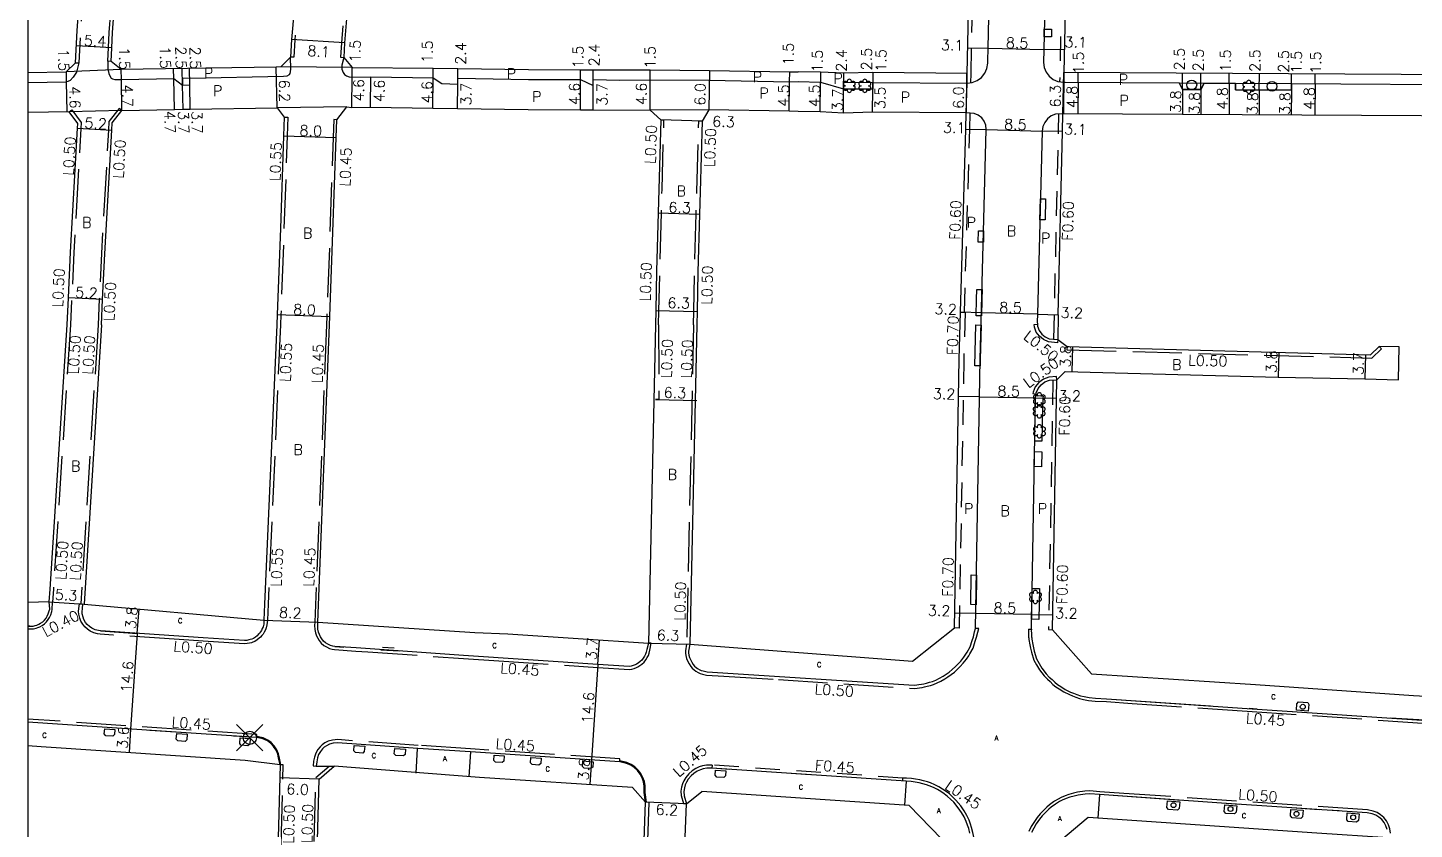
# Model space of a CAD drawing. Header units: metres. Extents: x -1600 to -800, y -108600 to -108000.
# Drawn here: x -1600 to -1389, y -108323.1 to -108201.1 of the extents above; entities that cross this region are included whole.
import ezdxf

# ---------------------------------------------------------------- set-up
doc = ezdxf.new("R2010")
doc.units = ezdxf.units.M
doc.header["$LTSCALE"] = 2.5
doc.header["$PDMODE"] = 35
doc.header["$PDSIZE"] = 2
doc.linetypes.add('22320', pattern=[2.5, 1.5, -1])
doc.linetypes.add('22330', pattern=[4, 3, -1])
doc.layers.get('0').update_dxf_attribs({"color": 150, "lineweight": 50})
for name, color, linetype in [('2101000', 7, 'Continuous'), ('2101001', 1, 'Continuous'), ('2213000', 3, 'Continuous'), ('2227000', 1, 'Continuous'), ('2227100', 7, 'Continuous'), ('2232000', 120, '22320'), ('2233000', 120, '22330'), ('2235000', 4, 'Continuous'), ('2236000', 3, 'Continuous'), ('2236100', 3, 'Continuous'), ('2238000', 3, 'Continuous'), ('2239000', 3, 'Continuous'), ('9107000', 4, 'Continuous'), ('9201100', 215, 'Continuous'), ('9201500', 222, 'Continuous'), ('9202100', 82, 'Continuous'), ('9202200', 82, 'Continuous'), ('9203500', 155, 'Continuous'), ('999', 7, 'Continuous')]:
    doc.layers.add(name, color=color, linetype=linetype)
doc.layers.add('6165200', color=3, linetype='Continuous', lineweight=30)
doc.styles.add('Dm_Anotation', font='txt.shx', dxfattribs={"bigfont": 'pscdm.shx'})

# ---------------------------------------------------------------- blocks, each defined once
blk = doc.blocks.new('223800')
at = {"color": 0, "linetype": 'Continuous'}
blk.add_circle((0, 0), 0.75, dxfattribs=at)
blk = doc.blocks.new('223900')
at = {"linetype": 'Continuous'}
for centre, start, end in [((-0.57735, 0.333333), 30, 270), ((-0.57735, -0.333333), 90, 330), ((0, 0.666667), 330, 210), ((0.57735, 0.333333), 270, 150), ((0.57735, -0.333333), 210, 90), ((0, -0.666667), 150, 30)]:
    blk.add_arc(centre, 0.333333, start, end, dxfattribs=at)

msp = doc.modelspace()

# ---------------------------------------------------------------- linework, layer by layer
at = {"layer": '2101000'}
for points in [[(-1457.07, -108208.04), (-1455.23, -108124.07), (-1453.09, -108038.26)], [(-1347.24, -108106.14), (-1340.05, -108146.57), (-1340.2, -108154.01), (-1354.49, -108206.58), (-1356.86, -108208.4), (-1442.36, -108207.88)], [(-1440.73, -108133.69), (-1442.36, -108207.88)], [(-1549.98, -108181.41), (-1551.78, -108203.41), (-1551.92, -108205.61), (-1550.63, -108207.14), (-1538.31, -108207.23), (-1534.54, -108207.29), (-1523.79, -108207.46), (-1515.88, -108207.48), (-1513.95, -108207.49), (-1505.27, -108207.52), (-1496.29, -108207.59), (-1484.05, -108207.8), (-1482.77, -108207.79)], [(-1479.38, -108207.87), (-1482.77, -108207.79)], [(-1457.07, -108208.04), (-1471.4, -108207.93), (-1475.85, -108207.99), (-1479.38, -108207.87)], [(-1479.43, -108213.87), (-1482.77, -108213.83)], [(-1457.19, -108214.04), (-1471.44, -108213.93), (-1475.89, -108214.09), (-1479.43, -108213.87)], [(-1458.08, -108244.38), (-1457.25, -108216.52), (-1457.19, -108214.04)], [(-1443.19, -108244.77), (-1442.56, -108216.9), (-1442.48, -108214.18)], [(-1369.77, -108214.62), (-1442.48, -108214.18)], [(-1458.97, -108292.44), (-1458.27, -108251.51), (-1458.08, -108244.38)], [(-1443.19, -108244.77), (-1443.28, -108248.53), (-1441.85, -108249.62)], [(-1596.72, -108288.47), (-1596.6, -108286.52), (-1594, -108246.32)], [(-1588.8, -108246.32), (-1591.43, -108288.79)], [(-1562.09, -108246.32), (-1563.97, -108288.81), (-1564.06, -108291.23)], [(-1555.87, -108291.55), (-1554.08, -108246.32)], [(-1504.5, -108246.33), (-1505.55, -108294.73)], [(-1498.19, -108246.33), (-1499.26, -108294.91)], [(-1441.85, -108249.62), (-1395.69, -108250.86)], [(-1395.69, -108250.86), (-1394.35, -108249.6)], [(-1391.42, -108254.67), (-1391.35, -108249.64)], [(-1443.42, -108254.68), (-1442.13, -108253.42), (-1409.75, -108254.28), (-1396.53, -108254.53), (-1391.42, -108254.67)], [(-1444.07, -108292.7), (-1443.42, -108254.68)], [(-1596.72, -108288.47), (-1600, -108288.56)], [(-1591.43, -108288.79), (-1564.06, -108291.23)], [(-1555.87, -108291.55), (-1531.99, -108293.11), (-1526.97, -108293.35), (-1505.55, -108294.73)], [(-1499.26, -108294.91), (-1465.4, -108297.47), (-1458.97, -108292.44)], [(-1444.07, -108292.7), (-1438.15, -108299.39), (-1413.2, -108301.06), (-1389.15, -108302.7), (-1369.86, -108303.79)], [(-1561.61, -108313.25), (-1566.92, -108312.58), (-1597.94, -108310.5), (-1600, -108310.37)], [(-1561.61, -108313.25), (-1565.73, -108465.02)], [(-1555.67, -108315.42), (-1553.39, -108313.47)], [(-1507.97, -108316.7), (-1531.26, -108315.17), (-1553.39, -108313.47)], [(-1507.41, -108359.57), (-1508.29, -108384.71), (-1510.73, -108465.11), (-1512.41, -108467.34), (-1557.73, -108466.94), (-1559.72, -108464.7), (-1555.67, -108315.42)], [(-1507.41, -108359.57), (-1505.99, -108318.96), (-1507.97, -108316.7)], [(-1501.41, -108359.78), (-1499.79, -108319.18), (-1497.42, -108317.34)], [(-1459.36, -108326.22), (-1465.89, -108319.44), (-1497.42, -108317.34)], [(-1393.15, -108325.76), (-1393.03, -108324.39), (-1403.84, -108323.64), (-1438.67, -108321.26), (-1444.76, -108326.39)]]:
    msp.add_lwpolyline(points, dxfattribs=at)
at = {"layer": '2101000', "flags": 128}
for points in [[(-1555.02, -108142.64), (-1555.87, -108158.45), (-1556.92, -108171.97), (-1557.5, -108177.12), (-1557.77, -108179.53), (-1557.91, -108180.81), (-1559.86, -108202.9), (-1560.03, -108205.56), (-1561.49, -108207.06)], [(-1592.74, -108206.41), (-1592.48, -108201.49), (-1590.96, -108180.82), (-1589.42, -108158.91), (-1588.58, -108147.54), (-1588.48, -108145.77), (-1589.63, -108144.38), (-1590.6, -108144.43), (-1600, -108144.91)], [(-1561.49, -108207.06), (-1562.19, -108207.07), (-1585.77, -108207.47), (-1587.32, -108206.21), (-1587.21, -108204.15), (-1587.09, -108201.83), (-1585.58, -108181.22), (-1584.02, -108159.14), (-1583.19, -108147.94), (-1582.95, -108144.67)], [(-1600, -108207.91), (-1594.17, -108207.8)], [(-1594.17, -108207.8), (-1592.74, -108206.41)], [(-1594, -108246.32), (-1593.81, -108242.19), (-1593.48, -108235.27), (-1592.41, -108216.4), (-1592.37, -108215.66), (-1593.67, -108213.89), (-1600, -108214.01)], [(-1588.8, -108246.32), (-1588.61, -108242.44), (-1588.28, -108235.49), (-1587.22, -108216.69), (-1587.16, -108215.56), (-1585.67, -108213.67), (-1577.67, -108213.54), (-1576.37, -108213.51), (-1575.27, -108213.49), (-1562.06, -108213.27), (-1560.97, -108214.7), (-1561.07, -108217.53), (-1561.56, -108231.62), (-1562.03, -108244.75), (-1562.09, -108246.32)], [(-1554.08, -108246.32), (-1554.04, -108245.04), (-1553.58, -108232.18), (-1553.07, -108217.81), (-1552.98, -108215.1), (-1551.45, -108213.13), (-1550.7, -108213.24), (-1547.85, -108213.18), (-1538.38, -108213.33), (-1534.61, -108213.39), (-1523.84, -108213.56), (-1515.91, -108213.58), (-1513.98, -108213.59), (-1505.31, -108213.62), (-1503.69, -108215.12), (-1503.99, -108225.7), (-1504.09, -108229.27), (-1504.33, -108238.13), (-1504.45, -108244.14), (-1504.5, -108246.33)], [(-1482.77, -108213.83), (-1484.12, -108213.8), (-1496.36, -108213.59), (-1497.4, -108215.3), (-1497.7, -108226.05), (-1497.79, -108229.44), (-1498.04, -108238.3), (-1498.15, -108244.26), (-1498.19, -108246.33)]]:
    msp.add_lwpolyline(points, dxfattribs=at)
at = {"layer": '2101001'}
msp.add_lwpolyline([(-1391.35, -108249.64), (-1394.35, -108249.6)], dxfattribs=at)
at = {"layer": '2213000'}
for points in [[(-1482.77, -108209.29), (-1479.39, -108209.37), (-1475.86, -108210.39), (-1471.42, -108210.43), (-1471.41, -108209.43), (-1457.08, -108209.54), (-1456.28, -108209.44), (-1455.53, -108209.14), (-1454.88, -108208.65), (-1454.38, -108208.02), (-1454.06, -108207.28), (-1453.93, -108206.48), (-1453.93, -108206.14), (-1453.88, -108204.22), (-1452.29, -108131.68), (-1452.27, -108130.59), (-1452.36, -108129.78), (-1452.65, -108129.03), (-1453.13, -108128.37), (-1453.76, -108127.87), (-1454.5, -108127.54), (-1455.3, -108127.42)], [(-1443.79, -108131.87), (-1445.39, -108204.41), (-1445.43, -108206.37), (-1445.34, -108207.14), (-1445.06, -108207.86), (-1444.6, -108208.48), (-1443.99, -108208.96), (-1443.28, -108209.27), (-1442.37, -108209.36), (-1442.14, -108209.38), (-1424.79, -108209.48), (-1424.3, -108210.49), (-1421.51, -108210.5), (-1421, -108209.51), (-1416.21, -108209.54), (-1416.22, -108210.54), (-1407.71, -108210.59), (-1407.71, -108209.59), (-1377.63, -108209.77)], [(-1455.77, -108292.5), (-1455.07, -108251.58), (-1454.15, -108216.6), (-1454.22, -108215.94), (-1454.46, -108215.33), (-1454.85, -108214.8), (-1455.37, -108214.39), (-1455.97, -108214.13), (-1457.19, -108214.04)], [(-1442.48, -108214.18), (-1443.61, -108214.26), (-1444.26, -108214.52), (-1444.83, -108214.94), (-1445.26, -108215.49), (-1445.55, -108216.13), (-1445.65, -108216.82), (-1446.38, -108244.69), (-1446.42, -108245.86), (-1446.38, -108246.21), (-1446.34, -108246.53), (-1446.1, -108247.16), (-1445.7, -108247.71), (-1445.18, -108248.13), (-1444.56, -108248.41), (-1443.28, -108248.53)], [(-1447.27, -108292.64), (-1446.67, -108257.39), (-1446.58, -108256.84), (-1446.56, -108256.67), (-1446.27, -108256), (-1445.81, -108255.43), (-1445.23, -108255), (-1444.55, -108254.74), (-1443.42, -108254.68)], [(-1600, -108292.15), (-1599.66, -108292.17), (-1599.17, -108292.15), (-1598.85, -108292.08), (-1598.6, -108292), (-1598.32, -108291.87), (-1598.04, -108291.73), (-1597.71, -108291.48), (-1597.44, -108291.23), (-1597.21, -108290.93), (-1597.03, -108290.63), (-1596.87, -108290.3), (-1596.72, -108289.84), (-1596.66, -108289.56), (-1596.72, -108288.47)], [(-1564.06, -108291.23), (-1564.1, -108291.85), (-1564.2, -108292.27), (-1564.31, -108292.54), (-1564.45, -108292.83), (-1564.62, -108293.08), (-1564.75, -108293.26), (-1564.93, -108293.45), (-1565.1, -108293.62), (-1565.36, -108293.82), (-1565.67, -108294.02), (-1565.92, -108294.13), (-1566.13, -108294.2), (-1566.36, -108294.26), (-1566.68, -108294.32), (-1567.04, -108294.34), (-1573.3, -108293.94), (-1588.94, -108292.89), (-1589.25, -108292.83), (-1589.75, -108292.71), (-1590.25, -108292.47), (-1590.62, -108292.23), (-1590.94, -108291.92), (-1591.19, -108291.59), (-1591.45, -108291.17), (-1591.59, -108290.79), (-1591.71, -108290.28), (-1591.74, -108289.94), (-1591.69, -108289.53), (-1591.61, -108288.77), (-1591.43, -108288.79)], [(-1505.55, -108294.73), (-1505.81, -108295.71), (-1505.91, -108296.12), (-1506.01, -108296.42), (-1506.16, -108296.72), (-1506.36, -108297.03), (-1506.58, -108297.33), (-1506.84, -108297.56), (-1507.13, -108297.79), (-1507.38, -108297.93), (-1507.58, -108298.03), (-1507.88, -108298.15), (-1508.19, -108298.24), (-1508.48, -108298.29), (-1513.25, -108297.97), (-1533.68, -108296.61), (-1550.05, -108295.48), (-1553.28, -108295.25), (-1553.57, -108295.2), (-1553.91, -108295.1), (-1554.33, -108294.91), (-1554.67, -108294.69), (-1555.02, -108294.42), (-1555.27, -108294.1), (-1555.45, -108293.8), (-1555.62, -108293.43), (-1555.76, -108293.07), (-1555.85, -108292.63), (-1555.87, -108292.07), (-1555.87, -108291.55), (-1555.87, -108291.55)], [(-1499.26, -108294.91), (-1499.45, -108295.95), (-1499.45, -108296.24), (-1499.41, -108296.55), (-1499.32, -108296.91), (-1499.18, -108297.25), (-1498.97, -108297.66), (-1498.73, -108297.99), (-1498.55, -108298.23), (-1498.3, -108298.44), (-1498.07, -108298.62), (-1497.76, -108298.79), (-1497.51, -108298.9), (-1497.21, -108298.98), (-1496.64, -108299.12), (-1465.12, -108301.14), (-1464.72, -108301.1), (-1464.41, -108301.06), (-1464, -108300.99), (-1463.66, -108300.92), (-1463.26, -108300.82), (-1462.77, -108300.7), (-1462.33, -108300.56), (-1461.81, -108300.36), (-1461.29, -108300.09), (-1460.72, -108299.78), (-1460.26, -108299.47), (-1459.81, -108299.15), (-1459.33, -108298.78), (-1458.82, -108298.32), (-1458.47, -108297.96), (-1458.03, -108297.47), (-1457.55, -108296.89), (-1457.24, -108296.42), (-1457.06, -108296.11), (-1456.62, -108295.31), (-1456.31, -108294.33), (-1456.12, -108293.79), (-1455.92, -108293.01), (-1455.77, -108292.5)], [(-1447.27, -108292.64), (-1447.3, -108292.94), (-1447.29, -108293.17), (-1447.28, -108293.37), (-1447.27, -108293.58), (-1447.25, -108293.77), (-1447.23, -108293.94), (-1447.21, -108294.14), (-1447.18, -108294.37), (-1447.13, -108294.68), (-1446.98, -108295.44), (-1446.87, -108295.96), (-1446.5, -108297.15), (-1446.12, -108297.85), (-1445.71, -108298.54), (-1445.02, -108299.42), (-1444.56, -108299.91), (-1444.15, -108300.28), (-1443.71, -108300.7), (-1443.31, -108301.03), (-1442.83, -108301.36), (-1442.13, -108301.78), (-1441.32, -108302.19), (-1440.86, -108302.38), (-1440.38, -108302.57), (-1439.83, -108302.74), (-1439.28, -108302.89), (-1438.52, -108303.03), (-1437.54, -108303.13), (-1435.86, -108303.21), (-1414.44, -108304.67), (-1384.83, -108306.67)], [(-1561.61, -108313.25), (-1561.84, -108312.25), (-1561.97, -108311.64), (-1562.22, -108311.03), (-1562.6, -108310.46), (-1563.05, -108309.98), (-1563.54, -108309.63), (-1564.22, -108309.31), (-1565.16, -108309.12), (-1575.15, -108308.45), (-1600, -108306.77)], [(-1505.99, -108318.96), (-1506.19, -108317.49), (-1506.19, -108316.49), (-1506.31, -108315.83), (-1506.53, -108315.23), (-1506.83, -108314.67), (-1507.24, -108314.15), (-1507.74, -108313.68), (-1508.26, -108313.33), (-1508.87, -108313.05), (-1509.92, -108312.81), (-1532.65, -108311.3), (-1540.64, -108310.78), (-1552.85, -108309.91), (-1553.55, -108309.96), (-1554.1, -108310.12), (-1554.55, -108310.35), (-1554.88, -108310.58), (-1555.15, -108310.82), (-1555.47, -108311.22), (-1555.74, -108311.7), (-1555.92, -108312.21), (-1556.03, -108312.8), (-1556.12, -108313.49), (-1553.39, -108313.47)], [(-1456.64, -108323.68), (-1456.83, -108322.94), (-1457, -108322.43), (-1457.21, -108321.89), (-1457.54, -108321.19), (-1457.93, -108320.51), (-1458.42, -108319.79), (-1459.11, -108318.96), (-1459.6, -108318.47), (-1460.07, -108318.06), (-1460.55, -108317.69), (-1461.06, -108317.34), (-1461.59, -108317.03), (-1462.19, -108316.72), (-1462.82, -108316.45), (-1463.24, -108316.3), (-1463.8, -108316.13), (-1464.37, -108315.99), (-1464.98, -108315.88), (-1465.56, -108315.82), (-1466.32, -108315.77), (-1495.91, -108313.78), (-1496.69, -108313.79), (-1497.21, -108313.88), (-1497.66, -108314.02), (-1498.14, -108314.24), (-1498.63, -108314.56), (-1499.08, -108314.95), (-1499.49, -108315.45), (-1499.76, -108315.9), (-1499.95, -108316.32), (-1500.09, -108316.77), (-1500.18, -108317.34), (-1500.12, -108317.97), (-1499.79, -108319.18)], [(-1393.17, -108323.09), (-1393.35, -108322.55), (-1393.63, -108322.05), (-1393.99, -108321.6), (-1394.41, -108321.22), (-1394.9, -108320.91), (-1395.42, -108320.7), (-1396.21, -108320.55), (-1408.41, -108319.78), (-1418.36, -108319.09), (-1436.92, -108317.79), (-1438.41, -108317.68), (-1439.1, -108317.72), (-1440.18, -108317.87), (-1440.77, -108318.01), (-1441.43, -108318.2), (-1441.98, -108318.4), (-1442.59, -108318.66), (-1442.99, -108318.86), (-1443.64, -108319.24), (-1444.28, -108319.71), (-1444.65, -108320.03), (-1445.22, -108320.6), (-1445.63, -108321.01), (-1446.05, -108321.54), (-1446.54, -108322.26), (-1446.92, -108322.88), (-1447.27, -108323.58)]]:
    msp.add_lwpolyline(points, dxfattribs=at)
at = {"layer": '2213000', "flags": 128}
for points in [[(-1585.75, -108208.97), (-1577.77, -108208.84), (-1576.45, -108209.81), (-1575.35, -108209.79), (-1575.36, -108208.79), (-1561.09, -108208.45), (-1560.51, -108208.39), (-1560.17, -108208.2), (-1560.08, -108208.05), (-1560.03, -108207.81), (-1559.97, -108207.35), (-1560.03, -108205.56)], [(-1551.92, -108205.61), (-1552.2, -108206.81), (-1552.22, -108207.4), (-1552.02, -108207.9), (-1551.78, -108208.19), (-1551.48, -108208.39), (-1551.07, -108208.56), (-1550.65, -108208.64), (-1547.8, -108208.58), (-1538.32, -108208.73), (-1536.99, -108209.56), (-1534.57, -108209.69), (-1534.56, -108208.79), (-1523.8, -108208.96), (-1515.89, -108208.98), (-1513.97, -108209.89), (-1513.97, -108208.99), (-1509.91, -108209.05), (-1505.29, -108209.02), (-1496.3, -108209.09), (-1484.07, -108209.3), (-1482.77, -108209.29)], [(-1592.74, -108206.41), (-1592.24, -108206.43), (-1592.58, -108207.85), (-1593.08, -108208.63), (-1593.55, -108209.1), (-1593.88, -108209.25), (-1594.09, -108209.3)], [(-1587.32, -108206.21), (-1587.82, -108206.18), (-1587.81, -108207.41), (-1587.68, -108208.05), (-1587.53, -108208.4), (-1587.29, -108208.75), (-1587.11, -108208.88), (-1586.77, -108208.95), (-1585.75, -108208.97)], [(-1600, -108209.41), (-1594.09, -108209.3)]]:
    msp.add_lwpolyline(points, dxfattribs=at)
at = {"layer": '2227000'}
for points in [[(-1599.66, -108292.17), (-1600, -108292.15)], [(-1588.94, -108292.89), (-1583.37, -108293.26)], [(-1567.04, -108294.34), (-1573.3, -108293.94)], [(-1553.28, -108295.25), (-1551.9, -108295.35)], [(-1546.25, -108295.74), (-1543.48, -108295.93)], [(-1496.64, -108299.12), (-1465.12, -108301.14)], [(-1435.86, -108303.21), (-1420.05, -108304.29)], [(-1412.94, -108304.77), (-1414.17, -108304.69)], [(-1407.55, -108305.13), (-1405.44, -108305.28)], [(-1597.69, -108306.93), (-1600, -108306.77)], [(-1386.63, -108306.54), (-1392.64, -108306.14)], [(-1585.63, -108307.74), (-1591.71, -108307.33)], [(-1575.15, -108308.45), (-1581.43, -108308.03)], [(-1565.16, -108309.12), (-1568.67, -108308.88)], [(-1540.64, -108310.78), (-1552.85, -108309.91)], [(-1509.92, -108312.81), (-1532.61, -108311.31)], [(-1493.19, -108313.96), (-1495.91, -108313.78)], [(-1480.94, -108314.79), (-1484.56, -108314.55)], [(-1466.32, -108315.77), (-1473.2, -108315.31)], [(-1424.35, -108318.67), (-1436.92, -108317.79)], [(-1415.56, -108319.29), (-1418.36, -108319.09)], [(-1403.5, -108320.09), (-1408.41, -108319.78)], [(-1400.47, -108320.28), (-1402.26, -108320.16)], [(-1396.21, -108320.55), (-1399.22, -108320.36)]]:
    msp.add_lwpolyline(points, dxfattribs=at)
at = {"layer": '2227100'}
msp.add_point((-1566.21, -108309.15, 6.19), dxfattribs=at)
at = {"layer": '2232000'}
for points in [[(-1456.5, -108209.47), (-1456.47, -108208.06), (-1454.7, -108127.51)], [(-1441.33, -108133.67), (-1442.99, -108209.3)], [(-1457.1, -108209.54), (-1457.07, -108208.04)], [(-1442.36, -108207.88), (-1442.39, -108209.35)], [(-1457.48, -108244.4), (-1456.65, -108216.53), (-1456.59, -108214.08)], [(-1443.87, -108248.47), (-1443.16, -108216.89), (-1443.09, -108214.22)], [(-1458.08, -108244.38), (-1457.38, -108244.4), (-1457.57, -108251.53), (-1458.27, -108292.45), (-1458.97, -108292.44)], [(-1444.02, -108254.71), (-1444.67, -108292.69), (-1444.07, -108292.7)], [(-1561.61, -108313.25), (-1561.47, -108313.25), (-1561.69, -108312.23), (-1561.83, -108311.59), (-1562.09, -108310.96), (-1562.48, -108310.37), (-1562.96, -108309.87), (-1563.47, -108309.5), (-1564.17, -108309.17), (-1565.15, -108308.97), (-1565.16, -108309.12)], [(-1505.84, -108318.97), (-1506.04, -108317.49), (-1506.04, -108316.48), (-1506.17, -108315.8), (-1506.39, -108315.17), (-1506.71, -108314.59), (-1507.13, -108314.05), (-1507.65, -108313.57), (-1508.19, -108313.2), (-1508.83, -108312.91), (-1509.91, -108312.67), (-1509.92, -108312.81)], [(-1466.87, -108315.74), (-1466.84, -108315.27), (-1495.88, -108313.31), (-1495.91, -108313.78)]]:
    msp.add_lwpolyline(points, dxfattribs=at)
at = {"layer": '2233000', "flags": 128}
for points in [[(-1554.51, -108142.44), (-1555.37, -108158.48), (-1556.43, -108172.02), (-1557, -108177.18), (-1557.27, -108179.58), (-1557.42, -108180.86), (-1559.36, -108202.94), (-1559.53, -108205.59)], [(-1600, -108144.41), (-1590.62, -108143.93), (-1589.41, -108143.87), (-1587.98, -108145.6), (-1588.08, -108147.57), (-1588.92, -108158.95), (-1590.46, -108180.86), (-1591.98, -108201.52), (-1592.24, -108206.43)], [(-1587.82, -108206.18), (-1587.71, -108204.12), (-1587.59, -108201.8), (-1586.08, -108181.18), (-1584.52, -108159.1), (-1583.69, -108147.9), (-1583.44, -108144.45)], [(-1549.98, -108181.41), (-1550.48, -108181.37), (-1552.28, -108203.38), (-1552.42, -108205.58)], [(-1559.53, -108205.59), (-1560.03, -108205.56)], [(-1552.42, -108205.58), (-1551.92, -108205.61)], [(-1593.67, -108213.89), (-1593.27, -108213.59), (-1591.86, -108215.51), (-1591.91, -108216.43), (-1592.98, -108235.3), (-1593.31, -108242.21), (-1593.5, -108246.32)], [(-1585.67, -108213.67), (-1586.07, -108213.36), (-1587.65, -108215.38), (-1587.72, -108216.67), (-1588.78, -108235.46), (-1589.11, -108242.41), (-1589.3, -108246.32)], [(-1560.97, -108214.7), (-1560.42, -108214.72), (-1560.52, -108217.55), (-1561.01, -108231.64), (-1561.48, -108244.77), (-1561.54, -108246.32)], [(-1552.98, -108215.1), (-1553.43, -108215.08), (-1553.52, -108217.79), (-1554.02, -108232.17), (-1554.49, -108245.02), (-1554.53, -108246.32)], [(-1504, -108246.33), (-1503.95, -108244.15), (-1503.83, -108238.14), (-1503.59, -108229.28), (-1503.49, -108225.71), (-1503.19, -108215.13)], [(-1503.69, -108215.12), (-1503.19, -108215.13)], [(-1498.69, -108246.33), (-1498.65, -108244.25), (-1498.54, -108238.28), (-1498.29, -108229.43), (-1498.2, -108226.03), (-1497.9, -108215.28), (-1497.4, -108215.3)]]:
    msp.add_lwpolyline(points, dxfattribs=at)
at = {"layer": '2233000'}
for points in [[(-1593.5, -108246.32), (-1596.1, -108286.55), (-1596.22, -108288.5), (-1596.21, -108288.51)], [(-1589.3, -108246.32), (-1591.93, -108288.76), (-1591.43, -108288.79)], [(-1561.54, -108246.32), (-1563.42, -108288.83), (-1563.51, -108291.25)], [(-1554.53, -108246.32), (-1556.32, -108291.53), (-1556.32, -108291.53)], [(-1504, -108246.33), (-1503.97, -108257.66), (-1504.47, -108257.65)], [(-1498.69, -108246.33), (-1499.75, -108294.9)], [(-1443.28, -108248.53), (-1443.33, -108249.03), (-1444.69, -108248.9), (-1445.44, -108248.56), (-1446.07, -108248.05), (-1446.55, -108247.4), (-1446.84, -108246.65), (-1446.88, -108246.26), (-1446.38, -108246.21)], [(-1441.85, -108249.62), (-1441.87, -108250.12), (-1395.49, -108251.36)], [(-1395.49, -108251.36), (-1394.01, -108249.97), (-1394.35, -108249.6)], [(-1443.42, -108254.68), (-1443.45, -108254.18), (-1444.65, -108254.25), (-1445.47, -108254.56), (-1446.16, -108255.07), (-1446.7, -108255.74), (-1447.04, -108256.53), (-1447.08, -108256.76), (-1446.58, -108256.84)], [(-1600, -108292.55), (-1599.67, -108292.57), (-1599.12, -108292.55), (-1598.74, -108292.46), (-1598.46, -108292.37), (-1598.14, -108292.24), (-1597.82, -108292.07), (-1597.45, -108291.79), (-1597.14, -108291.5), (-1596.87, -108291.16), (-1596.67, -108290.82), (-1596.49, -108290.45), (-1596.33, -108289.94), (-1596.26, -108289.61), (-1596.22, -108288.5), (-1596.21, -108288.51)], [(-1563.51, -108291.25), (-1563.6, -108291.94), (-1563.72, -108292.42), (-1563.84, -108292.74), (-1564.01, -108293.08), (-1564.2, -108293.37), (-1564.36, -108293.58), (-1564.56, -108293.81), (-1564.77, -108294.01), (-1565.07, -108294.24), (-1565.43, -108294.47), (-1565.74, -108294.6), (-1565.97, -108294.69), (-1566.25, -108294.76), (-1566.62, -108294.82), (-1567.04, -108294.85), (-1567.84, -108294.8), (-1573.33, -108294.45), (-1576.98, -108294.2), (-1586.98, -108293.53), (-1589, -108293.4), (-1589.36, -108293.33), (-1589.92, -108293.19), (-1590.49, -108292.92), (-1590.93, -108292.63), (-1591.31, -108292.26), (-1591.61, -108291.88), (-1591.91, -108291.39), (-1592.07, -108290.94), (-1592.21, -108290.36), (-1592.25, -108289.93), (-1592.2, -108289.46), (-1592.12, -108288.74), (-1591.93, -108288.76)], [(-1556.32, -108291.53), (-1556.35, -108292.04), (-1556.32, -108292.67), (-1556.22, -108293.2), (-1556.06, -108293.61), (-1555.87, -108294.01), (-1555.66, -108294.36), (-1555.36, -108294.76), (-1554.95, -108295.08), (-1554.56, -108295.33), (-1554.07, -108295.55), (-1553.68, -108295.66), (-1553.34, -108295.72), (-1550.08, -108295.95), (-1548.25, -108296.08), (-1538.3, -108296.76), (-1533.72, -108297.08), (-1528.3, -108297.44), (-1518.33, -108298.11), (-1513.28, -108298.45), (-1508.45, -108298.76), (-1508.08, -108298.7), (-1507.73, -108298.6), (-1507.39, -108298.46), (-1507.15, -108298.34), (-1506.86, -108298.17), (-1506.54, -108297.92), (-1506.23, -108297.65), (-1505.97, -108297.3), (-1505.74, -108296.95), (-1505.57, -108296.6), (-1505.45, -108296.25), (-1505.34, -108295.81), (-1505.13, -108294.74), (-1505.55, -108294.73)], [(-1455.28, -108292.53), (-1455.77, -108292.5)], [(-1499.75, -108294.9), (-1499.94, -108295.93), (-1499.94, -108296.27), (-1499.89, -108296.64), (-1499.79, -108297.06), (-1499.62, -108297.46), (-1499.38, -108297.91), (-1499.12, -108298.29), (-1498.9, -108298.57), (-1498.62, -108298.81), (-1498.34, -108299.03), (-1497.97, -108299.23), (-1497.68, -108299.36), (-1497.33, -108299.46), (-1496.72, -108299.6), (-1494.08, -108299.77), (-1485.79, -108300.3), (-1475.82, -108300.94), (-1465.12, -108301.63), (-1464.66, -108301.59), (-1464.33, -108301.54), (-1463.91, -108301.47), (-1463.56, -108301.39), (-1463.15, -108301.3), (-1462.64, -108301.17), (-1462.16, -108301.02), (-1461.61, -108300.81), (-1461.06, -108300.53), (-1460.46, -108300.2), (-1459.98, -108299.87), (-1459.51, -108299.54), (-1459.01, -108299.16), (-1458.48, -108298.67), (-1458.11, -108298.3), (-1457.65, -108297.79), (-1457.16, -108297.18), (-1456.82, -108296.68), (-1456.63, -108296.35), (-1456.17, -108295.5), (-1455.83, -108294.45), (-1455.64, -108293.86), (-1455.44, -108293.05), (-1455.28, -108292.53)], [(-1447.73, -108292.64), (-1447.75, -108292.95), (-1447.75, -108293.18), (-1447.74, -108293.39), (-1447.72, -108293.61), (-1447.71, -108293.81), (-1447.69, -108293.99), (-1447.67, -108294.19), (-1447.64, -108294.43), (-1447.58, -108294.76), (-1447.43, -108295.52), (-1447.28, -108296.1), (-1446.9, -108297.33), (-1446.5, -108298.06), (-1446.07, -108298.79), (-1445.34, -108299.7), (-1444.86, -108300.22), (-1444.45, -108300.59), (-1444, -108301.02), (-1443.57, -108301.37), (-1443.06, -108301.72), (-1442.34, -108302.16), (-1441.5, -108302.58), (-1441.02, -108302.78), (-1440.52, -108302.98), (-1439.95, -108303.16), (-1439.38, -108303.31), (-1438.59, -108303.46), (-1437.57, -108303.56), (-1435.88, -108303.64), (-1431.93, -108303.91), (-1414.47, -108305.1), (-1384.86, -108307.1)], [(-1447.73, -108292.64), (-1447.27, -108292.64)], [(-1565.15, -108308.97), (-1565.13, -108308.66), (-1575.11, -108307.99), (-1600, -108306.31)], [(-1509.91, -108312.67), (-1509.89, -108312.34), (-1532.62, -108310.83), (-1540.61, -108310.3), (-1552.81, -108309.43), (-1553.64, -108309.49), (-1554.28, -108309.68), (-1554.79, -108309.94), (-1555.18, -108310.21), (-1555.49, -108310.5), (-1555.86, -108310.95), (-1556.18, -108311.51), (-1556.38, -108312.09), (-1556.5, -108312.72), (-1556.59, -108313.43), (-1556.12, -108313.49)], [(-1565.24, -108465.38), (-1561.11, -108313.26), (-1561.61, -108313.25)], [(-1556.16, -108315.19), (-1554.16, -108313.48)], [(-1495.88, -108313.31), (-1496.74, -108313.32), (-1497.32, -108313.42), (-1497.83, -108313.58), (-1498.36, -108313.83), (-1498.91, -108314.18), (-1499.42, -108314.62), (-1499.88, -108315.18), (-1500.18, -108315.68), (-1500.39, -108316.15), (-1500.55, -108316.67), (-1500.65, -108317.28), (-1500.59, -108317.94), (-1500.24, -108319.17)], [(-1558.38, -108466.95), (-1560.23, -108464.88), (-1556.16, -108315.19)], [(-1455.8, -108326.26), (-1456.02, -108324.46), (-1456.18, -108323.58), (-1456.38, -108322.81), (-1456.55, -108322.27), (-1456.78, -108321.7), (-1457.12, -108320.97), (-1457.53, -108320.26), (-1458.04, -108319.51), (-1458.76, -108318.65), (-1459.28, -108318.13), (-1459.77, -108317.7), (-1460.27, -108317.31), (-1460.81, -108316.95), (-1461.37, -108316.62), (-1461.99, -108316.3), (-1462.65, -108316.02), (-1463.09, -108315.86), (-1463.68, -108315.68), (-1464.28, -108315.53), (-1464.91, -108315.42), (-1465.52, -108315.35), (-1466.29, -108315.3), (-1466.84, -108315.27)], [(-1392.65, -108323.66), (-1392.75, -108322.99), (-1392.96, -108322.38), (-1393.27, -108321.81), (-1393.67, -108321.3), (-1394.15, -108320.88), (-1394.7, -108320.53), (-1395.29, -108320.29), (-1396.15, -108320.12), (-1433.24, -108317.61), (-1436.89, -108317.35), (-1438.41, -108317.24), (-1439.15, -108317.28), (-1440.26, -108317.44), (-1440.88, -108317.58), (-1441.57, -108317.78), (-1442.14, -108317.99), (-1442.77, -108318.26), (-1443.19, -108318.47), (-1443.77, -108318.8), (-1443.9, -108318.89), (-1444.55, -108319.37), (-1444.94, -108319.71), (-1445.53, -108320.29), (-1445.96, -108320.72), (-1446.41, -108321.28), (-1446.91, -108322.02), (-1447.31, -108322.67), (-1447.67, -108323.41)], [(-1512.18, -108467.95), (-1510.18, -108465.3), (-1507.74, -108384.73), (-1505.44, -108318.98), (-1505.99, -108318.96)], [(-1500.24, -108319.17), (-1499.79, -108319.18)]]:
    msp.add_lwpolyline(points, dxfattribs=at)
at = {"layer": '2235000', "flags": 128}
msp.add_lwpolyline([(-1575.36, -108208.79), (-1576.47, -108208.81), (-1576.45, -108209.81), (-1575.35, -108209.79)], close=True, dxfattribs=at)
at = {"layer": '2236000'}
for points in [[(-1445.32, -108201.29), (-1444.22, -108201.31), (-1444.24, -108202.48), (-1445.34, -108202.46)], [(-1421, -108209.51), (-1421.51, -108210.5), (-1424.3, -108210.49), (-1424.79, -108209.48)], [(-1454.6, -108233.72), (-1455.4, -108233.7), (-1455.35, -108231.98), (-1454.56, -108232)], [(-1446.81, -108265.6), (-1445.71, -108265.62), (-1445.75, -108267.89), (-1446.85, -108267.87)], [(-1406.9, -108303.99), (-1406.64, -108303.69), (-1405.22, -108303.78), (-1405.09, -108304.1), (-1405.16, -108305.09), (-1406.97, -108304.96)], [(-1586.77, -108307.87), (-1586.82, -108308.67), (-1587.06, -108308.91), (-1588.14, -108308.83), (-1588.35, -108308.56), (-1588.29, -108307.77)], [(-1575.74, -108308.62), (-1575.8, -108309.48), (-1576.07, -108309.69), (-1577.14, -108309.63), (-1577.39, -108309.37), (-1577.33, -108308.51)], [(-1566.16, -108309.26), (-1566.21, -108310.12), (-1566.49, -108310.36), (-1567.55, -108310.29), (-1567.75, -108310.02), (-1567.69, -108309.16)], [(-1548.73, -108310.44), (-1548.79, -108311.25), (-1549.03, -108311.47), (-1550.13, -108311.39), (-1550.37, -108311.14), (-1550.31, -108310.33)], [(-1542.53, -108310.88), (-1542.59, -108311.7), (-1542.84, -108311.91), (-1543.97, -108311.83), (-1544.22, -108311.58), (-1544.16, -108310.77)], [(-1527.5, -108311.89), (-1527.55, -108312.7), (-1527.82, -108312.92), (-1528.85, -108312.85), (-1529.07, -108312.6), (-1529.02, -108311.79)], [(-1521.88, -108312.26), (-1521.93, -108313.07), (-1522.21, -108313.29), (-1523.26, -108313.22), (-1523.48, -108312.97), (-1523.43, -108312.16)], [(-1513.98, -108312.79), (-1514.04, -108313.6), (-1514.3, -108313.82), (-1515.36, -108313.75), (-1515.59, -108313.5), (-1515.54, -108312.68)], [(-1493.76, -108314.16), (-1493.82, -108314.95), (-1494.08, -108315.2), (-1495.17, -108315.12), (-1495.4, -108314.85), (-1495.34, -108314.05)], [(-1424.71, -108318.88), (-1424.79, -108319.89), (-1425.07, -108320.15), (-1426.43, -108320.06), (-1426.67, -108319.76), (-1426.6, -108318.74)], [(-1416.05, -108319.48), (-1416.12, -108320.48), (-1416.39, -108320.74), (-1417.71, -108320.65), (-1417.94, -108320.35), (-1417.87, -108319.36)], [(-1405.95, -108320.16), (-1406.02, -108321.16), (-1406.29, -108321.43), (-1407.63, -108321.33), (-1407.87, -108321.03), (-1407.8, -108320.04)], [(-1397.44, -108320.7), (-1397.51, -108321.74), (-1397.82, -108322), (-1399.11, -108321.91), (-1399.3, -108321.61), (-1399.23, -108320.58)]]:
    msp.add_lwpolyline(points, close=True, dxfattribs=at)
at = {"layer": '2236100'}
for points in [[(-1471.41, -108209.43), (-1471.42, -108210.43), (-1475.86, -108210.39), (-1475.86, -108209.39)], [(-1416.21, -108209.54), (-1407.71, -108209.59), (-1407.71, -108210.59), (-1416.22, -108210.54)], [(-1445.92, -108227.11), (-1445.12, -108227.13), (-1445.21, -108230.33), (-1446.01, -108230.31)], [(-1454.89, -108244.94), (-1455.69, -108244.92), (-1455.63, -108242.42), (-1455.59, -108240.93), (-1454.79, -108240.95), (-1454.83, -108242.44)], [(-1455.09, -108252.55), (-1455.89, -108252.54), (-1455.74, -108246.33), (-1454.93, -108246.36), (-1455.07, -108251.58)], [(-1446.61, -108257.01), (-1445.52, -108257.17), (-1445.57, -108257.48), (-1445.59, -108258.97), (-1445.68, -108264.03), (-1446.78, -108264.01), (-1446.69, -108258.95), (-1446.67, -108257.39)], [(-1455.71, -108288.89), (-1456.51, -108288.87), (-1456.43, -108284.36), (-1455.63, -108284.38)], [(-1447.17, -108286.42), (-1446.07, -108286.44), (-1446.15, -108291.14), (-1447.25, -108291.12)]]:
    msp.add_lwpolyline(points, close=True, dxfattribs=at)
at = {"layer": '6165200'}
msp.add_lwpolyline([(-1544.26, -108295.53), (-1546, -108295.41)], dxfattribs=at)
at = {"layer": '9107000'}
for points in [[(-1600, -108292.15), (-1599.66, -108292.17), (-1599.17, -108292.15), (-1598.85, -108292.08), (-1598.6, -108292), (-1598.32, -108291.87), (-1598.04, -108291.73), (-1597.71, -108291.48), (-1597.44, -108291.23), (-1597.21, -108290.93), (-1597.03, -108290.63), (-1596.87, -108290.3), (-1596.72, -108289.84), (-1596.66, -108289.56), (-1596.72, -108288.47)], [(-1564.06, -108291.23), (-1564.1, -108291.85), (-1564.2, -108292.27), (-1564.31, -108292.54), (-1564.45, -108292.83), (-1564.62, -108293.08), (-1564.75, -108293.26), (-1564.93, -108293.45), (-1565.1, -108293.62), (-1565.36, -108293.82), (-1565.67, -108294.02), (-1565.92, -108294.13), (-1566.13, -108294.2), (-1566.36, -108294.26), (-1566.68, -108294.32), (-1567.04, -108294.34), (-1573.3, -108293.94), (-1588.94, -108292.89), (-1589.25, -108292.83), (-1589.75, -108292.71), (-1590.25, -108292.47), (-1590.62, -108292.23), (-1590.94, -108291.92), (-1591.19, -108291.59), (-1591.45, -108291.17), (-1591.59, -108290.79), (-1591.71, -108290.28), (-1591.74, -108289.94), (-1591.69, -108289.53), (-1591.61, -108288.77), (-1591.43, -108288.79)], [(-1505.55, -108294.73), (-1505.81, -108295.71), (-1505.91, -108296.12), (-1506.01, -108296.42), (-1506.16, -108296.72), (-1506.36, -108297.03), (-1506.58, -108297.33), (-1506.84, -108297.56), (-1507.13, -108297.79), (-1507.38, -108297.93), (-1507.58, -108298.03), (-1507.88, -108298.15), (-1508.19, -108298.24), (-1508.48, -108298.29), (-1513.25, -108297.97), (-1533.68, -108296.61), (-1550.05, -108295.48), (-1553.28, -108295.25), (-1553.57, -108295.2), (-1553.91, -108295.1), (-1554.33, -108294.91), (-1554.67, -108294.69), (-1555.02, -108294.42), (-1555.27, -108294.1), (-1555.45, -108293.8), (-1555.62, -108293.43), (-1555.76, -108293.07), (-1555.85, -108292.63), (-1555.87, -108292.07), (-1555.87, -108291.55), (-1555.87, -108291.55)], [(-1499.26, -108294.91), (-1499.45, -108295.95), (-1499.45, -108296.24), (-1499.41, -108296.55), (-1499.32, -108296.91), (-1499.18, -108297.25), (-1498.97, -108297.66), (-1498.73, -108297.99), (-1498.55, -108298.23), (-1498.3, -108298.44), (-1498.07, -108298.62), (-1497.76, -108298.79), (-1497.51, -108298.9), (-1497.21, -108298.98), (-1496.64, -108299.12), (-1465.12, -108301.14), (-1464.72, -108301.1), (-1464.41, -108301.06), (-1464, -108300.99), (-1463.66, -108300.92), (-1463.26, -108300.82), (-1462.77, -108300.7), (-1462.33, -108300.56), (-1461.81, -108300.36), (-1461.29, -108300.09), (-1460.72, -108299.78), (-1460.26, -108299.47), (-1459.81, -108299.15), (-1459.33, -108298.78), (-1458.82, -108298.32), (-1458.47, -108297.96), (-1458.03, -108297.47), (-1457.55, -108296.89), (-1457.24, -108296.42), (-1457.06, -108296.11), (-1456.62, -108295.31), (-1456.31, -108294.33), (-1456.12, -108293.79), (-1455.92, -108293.01), (-1455.77, -108292.5)], [(-1447.27, -108292.64), (-1447.3, -108292.94), (-1447.29, -108293.17), (-1447.28, -108293.37), (-1447.27, -108293.58), (-1447.25, -108293.77), (-1447.23, -108293.94), (-1447.21, -108294.14), (-1447.18, -108294.37), (-1447.13, -108294.68), (-1446.98, -108295.44), (-1446.87, -108295.96), (-1446.5, -108297.15), (-1446.12, -108297.85), (-1445.71, -108298.54), (-1445.02, -108299.42), (-1444.56, -108299.91), (-1444.15, -108300.28), (-1443.71, -108300.7), (-1443.31, -108301.03), (-1442.83, -108301.36), (-1442.13, -108301.78), (-1441.32, -108302.19), (-1440.86, -108302.38), (-1440.38, -108302.57), (-1439.83, -108302.74), (-1439.28, -108302.89), (-1438.52, -108303.03), (-1437.54, -108303.13), (-1435.86, -108303.21), (-1414.44, -108304.67), (-1384.83, -108306.67)], [(-1561.61, -108313.25), (-1561.84, -108312.25), (-1561.97, -108311.64), (-1562.22, -108311.03), (-1562.6, -108310.46), (-1563.05, -108309.98), (-1563.54, -108309.63), (-1564.22, -108309.31), (-1565.16, -108309.12), (-1575.15, -108308.45), (-1600, -108306.77)], [(-1505.99, -108318.96), (-1506.19, -108317.49), (-1506.19, -108316.49), (-1506.31, -108315.83), (-1506.53, -108315.23), (-1506.83, -108314.67), (-1507.24, -108314.15), (-1507.74, -108313.68), (-1508.26, -108313.33), (-1508.87, -108313.05), (-1509.92, -108312.81), (-1532.65, -108311.3), (-1540.64, -108310.78), (-1552.85, -108309.91), (-1553.55, -108309.96), (-1554.1, -108310.12), (-1554.55, -108310.35), (-1554.88, -108310.58), (-1555.15, -108310.82), (-1555.47, -108311.22), (-1555.74, -108311.7), (-1555.92, -108312.21), (-1556.03, -108312.8), (-1556.12, -108313.49), (-1553.39, -108313.47)], [(-1456.64, -108323.68), (-1456.83, -108322.94), (-1457, -108322.43), (-1457.21, -108321.89), (-1457.54, -108321.19), (-1457.93, -108320.51), (-1458.42, -108319.79), (-1459.11, -108318.96), (-1459.6, -108318.47), (-1460.07, -108318.06), (-1460.55, -108317.69), (-1461.06, -108317.34), (-1461.59, -108317.03), (-1462.19, -108316.72), (-1462.82, -108316.45), (-1463.24, -108316.3), (-1463.8, -108316.13), (-1464.37, -108315.99), (-1464.98, -108315.88), (-1465.56, -108315.82), (-1466.32, -108315.77), (-1495.91, -108313.78), (-1496.69, -108313.79), (-1497.21, -108313.88), (-1497.66, -108314.02), (-1498.14, -108314.24), (-1498.63, -108314.56), (-1499.08, -108314.95), (-1499.49, -108315.45), (-1499.76, -108315.9), (-1499.95, -108316.32), (-1500.09, -108316.77), (-1500.18, -108317.34), (-1500.12, -108317.97), (-1499.79, -108319.18)], [(-1393.17, -108323.09), (-1393.35, -108322.55), (-1393.63, -108322.05), (-1393.99, -108321.6), (-1394.41, -108321.22), (-1394.9, -108320.91), (-1395.42, -108320.7), (-1396.21, -108320.55), (-1408.41, -108319.78), (-1418.36, -108319.09), (-1436.92, -108317.79), (-1438.41, -108317.68), (-1439.1, -108317.72), (-1440.18, -108317.87), (-1440.77, -108318.01), (-1441.43, -108318.2), (-1441.98, -108318.4), (-1442.59, -108318.66), (-1442.99, -108318.86), (-1443.64, -108319.24), (-1444.28, -108319.71), (-1444.65, -108320.03), (-1445.22, -108320.6), (-1445.63, -108321.01), (-1446.05, -108321.54), (-1446.54, -108322.26), (-1446.92, -108322.88), (-1447.27, -108323.58)]]:
    msp.add_lwpolyline(points, dxfattribs=at)
at = {"layer": '9201100', "flags": 128}
for points in [[(-1587.21, -108204.15), (-1592.6, -108203.86)], [(-1551.78, -108203.41), (-1559.86, -108202.9)], [(-1594.17, -108207.8), (-1594.14, -108209.3)], [(-1585.75, -108208.97), (-1585.77, -108207.47)], [(-1577.77, -108208.84), (-1577.8, -108207.34)], [(-1576.45, -108209.81), (-1576.49, -108207.31)], [(-1575.35, -108209.79), (-1575.39, -108207.29)], [(-1562.06, -108213.27), (-1562.19, -108207.07)], [(-1550.65, -108208.64), (-1550.63, -108207.14)], [(-1538.32, -108208.73), (-1538.31, -108207.23)], [(-1534.57, -108209.69), (-1534.54, -108207.29)], [(-1515.89, -108208.98), (-1515.88, -108207.48)], [(-1513.97, -108209.89), (-1513.95, -108207.49)], [(-1505.29, -108209.02), (-1505.27, -108207.52)], [(-1496.29, -108207.59), (-1496.36, -108213.59)], [(-1484.07, -108209.3), (-1484.05, -108207.8)], [(-1594.14, -108209.3), (-1594.05, -108213.9)], [(-1585.67, -108213.67), (-1585.75, -108208.97)], [(-1577.67, -108213.54), (-1577.77, -108208.84)], [(-1576.37, -108213.51), (-1576.45, -108209.81)], [(-1575.27, -108213.49), (-1575.35, -108209.79)], [(-1550.7, -108213.24), (-1550.65, -108208.64)], [(-1547.85, -108213.18), (-1547.8, -108208.58)], [(-1538.38, -108213.33), (-1538.32, -108208.73)], [(-1534.61, -108213.39), (-1534.57, -108209.69)], [(-1515.91, -108213.58), (-1515.89, -108208.98)], [(-1513.98, -108213.59), (-1513.97, -108209.89)], [(-1505.31, -108213.62), (-1505.29, -108209.02)], [(-1484.12, -108213.8), (-1484.07, -108209.3)], [(-1592.41, -108216.4), (-1587.22, -108216.69)], [(-1497.4, -108215.3), (-1503.69, -108215.12)], [(-1561.07, -108217.53), (-1553.07, -108217.81)], [(-1504.09, -108229.27), (-1497.79, -108229.44)], [(-1588.61, -108242.44), (-1593.81, -108242.19)], [(-1562.03, -108244.75), (-1554.04, -108245.04)], [(-1504.45, -108244.14), (-1498.15, -108244.26)], [(-1441.1, -108253.44), (-1441, -108249.65)], [(-1396.43, -108250.84), (-1396.53, -108254.53)], [(-1583.37, -108293.26), (-1583.04, -108289.53)], [(-1583.37, -108293.26), (-1584.35, -108307.83)], [(-1513.25, -108297.97), (-1513.01, -108294.25)], [(-1513.25, -108297.97), (-1514.22, -108312.53)], [(-1584.35, -108307.83), (-1584.59, -108311.4)], [(-1514.22, -108312.53), (-1514.46, -108316.28)]]:
    msp.add_lwpolyline(points, dxfattribs=at)
at = {"layer": '9201100'}
for points in [[(-1456.98, -108204.15), (-1453.88, -108204.22)], [(-1453.88, -108204.22), (-1445.39, -108204.41)], [(-1442.29, -108204.47), (-1445.39, -108204.41)], [(-1479.38, -108207.87), (-1479.39, -108209.37)], [(-1475.86, -108210.39), (-1475.85, -108207.99)], [(-1471.4, -108207.93), (-1471.42, -108210.43)], [(-1471.4, -108207.93), (-1471.41, -108209.43)], [(-1457.14, -108208.04), (-1457.19, -108214.04)], [(-1442.36, -108207.88), (-1442.4, -108214.18)], [(-1440.18, -108209.39), (-1440.17, -108207.89)], [(-1424.3, -108210.49), (-1424.28, -108207.99)], [(-1421.51, -108210.5), (-1421.49, -108208)], [(-1417.19, -108209.53), (-1417.18, -108208.03)], [(-1412.61, -108210.56), (-1412.59, -108208.06)], [(-1407.71, -108210.59), (-1407.7, -108208.09)], [(-1407.71, -108209.59), (-1407.7, -108208.09)], [(-1404.11, -108209.61), (-1404.1, -108208.11)], [(-1479.43, -108213.87), (-1479.39, -108209.37)], [(-1440.18, -108209.39), (-1440.21, -108214.19)], [(-1417.19, -108209.53), (-1417.21, -108214.33)], [(-1404.11, -108209.61), (-1404.14, -108214.41)], [(-1475.89, -108214.09), (-1475.86, -108210.39)], [(-1471.44, -108213.93), (-1471.42, -108210.43)], [(-1424.3, -108210.49), (-1424.32, -108214.29)], [(-1421.51, -108210.5), (-1421.53, -108214.3)], [(-1412.61, -108210.56), (-1412.63, -108214.36)], [(-1407.71, -108210.59), (-1407.74, -108214.39)], [(-1457.25, -108216.52), (-1454.15, -108216.6)], [(-1454.15, -108216.6), (-1445.65, -108216.82)], [(-1442.56, -108216.9), (-1445.65, -108216.82)], [(-1454.88, -108244.47), (-1458.08, -108244.38)], [(-1446.38, -108244.69), (-1454.88, -108244.47)], [(-1446.38, -108244.69), (-1443.19, -108244.77)], [(-1409.65, -108250.48), (-1409.75, -108254.28)], [(-1504.47, -108257.65), (-1498.18, -108257.83)], [(-1455.17, -108257.24), (-1458.37, -108257.19)], [(-1455.17, -108257.24), (-1446.67, -108257.39)], [(-1446.67, -108257.39), (-1443.47, -108257.44)], [(-1596.72, -108288.47), (-1591.43, -108288.79)], [(-1455.73, -108290.22), (-1458.93, -108290.17)], [(-1447.23, -108290.37), (-1455.73, -108290.22)], [(-1447.23, -108290.37), (-1444.03, -108290.42)], [(-1564.06, -108291.23), (-1555.87, -108291.55)], [(-1505.55, -108294.73), (-1499.26, -108294.91)], [(-1555.67, -108315.42), (-1561.67, -108315.26)], [(-1499.79, -108319.18), (-1505.99, -108318.96)]]:
    msp.add_lwpolyline(points, dxfattribs=at)
at = {"layer": '9202200', "flags": 128}
for points in [[(-1585.77, -108207.47), (-1594.17, -108207.8)], [(-1550.63, -108207.14), (-1561.49, -108207.06)], [(-1585.67, -108213.67), (-1593.67, -108213.89)], [(-1551.45, -108213.13), (-1562.06, -108213.27)], [(-1496.36, -108213.59), (-1505.31, -108213.62)]]:
    msp.add_lwpolyline(points, dxfattribs=at)
at = {"layer": '9202200'}
for points in [[(-1457.19, -108214.04), (-1457.08, -108209.54), (-1457.07, -108208.04)], [(-1442.48, -108214.18), (-1442.36, -108207.88)], [(-1540.74, -108310.77), (-1540.97, -108314.55)], [(-1532.61, -108311.31), (-1532.88, -108315.07)], [(-1466.32, -108315.77), (-1466.57, -108319.4)], [(-1436.92, -108317.79), (-1437.18, -108321.36)]]:
    msp.add_lwpolyline(points, dxfattribs=at)
at = {"layer": '999'}
msp.add_lwpolyline([(-1600, -108600), (-800, -108600), (-800, -108000), (-1600, -108000)], close=True, dxfattribs=at)

# ---------------------------------------------------------------- block references
at = {"layer": '2238000'}
for p in [(-1422.89, -108209.8), (-1410.67, -108210.01)]:
    msp.add_blockref('223800', p, dxfattribs=at)
at = {"layer": '2238000', "xscale": 0.5, "yscale": 0.5, "zscale": 0.5}
for p in [(-1406, -108304.43, 3.98), (-1425.67, -108319.4, 4.06), (-1416.99, -108319.99, 4.04), (-1406.95, -108320.73, 4.01), (-1398.33, -108321.26, 4.02)]:
    msp.add_blockref('223800', p, dxfattribs=at)
at = {"layer": '2239000'}
for p in [(-1474.99, -108209.93), (-1472.63, -108209.94), (-1414.21, -108210.09), (-1446.08, -108257.64), (-1446.09, -108259.46), (-1446.07, -108262.5), (-1446.68, -108287.71)]:
    msp.add_blockref('223900', p, dxfattribs=at)

# ---------------------------------------------------------------- texts
at = {"layer": '9201500', "style": 'Dm_Anotation'}
for s, rotation, p in [('5.4', 356.9729, (-1591.5, -108203.82)), ('8.1', 356.3611, (-1557.48, -108205.37)), ('1.5', 89.2862, (-1549.4, -108206.37)), ('1.5', 89.3194, (-1538.43, -108206.47)), ('2.4', 89.3194, (-1533.34, -108206.74)), ('2.4', 89.5359, (-1513.03, -108206.98)), ('1.5', 89.3585, (-1483.49, -108206.83)), ('3.1', 358.7425, (-1461.06, -108204.51)), ('8.5', 358.7425, (-1451.19, -108204.18)), ('3.1', 358.7425, (-1442.26, -108204.06)), ('1.5', 271.1165, (-1595.37, -108204.3)), ('1.5', 270.7726, (-1586.1, -108204.08)), ('1.5', 271.0067, (-1579.9, -108203.92)), ('2.5', 270.9994, (-1577.51, -108203.95)), ('2.5', 270.999, (-1575.34, -108203.98)), ('1.5', 89.5493, (-1515.48, -108207.27)), ('1.5', 89.7719, (-1504.51, -108207.31)), ('1.5', 89.5617, (-1479.08, -108207.89)), ('2.4', 89.5617, (-1475.41, -108207.79)), ('2.5', 89.5617, (-1471.58, -108207.59)), ('1.5', 89.5617, (-1469.38, -108207.79)), ('1.5', 89.6503, (-1439.33, -108208.16)), ('2.5', 89.6503, (-1423.99, -108207.6)), ('2.5', 89.6503, (-1421.11, -108207.74)), ('1.5', 89.6503, (-1416.96, -108207.84)), ('2.5', 89.6503, (-1412.48, -108207.81)), ('2.5', 89.6503, (-1408.12, -108207.94)), ('1.5', 89.6503, (-1406.17, -108208.04)), ('1.5', 89.6503, (-1403.23, -108208.12)), ('4.6', 271.1154, (-1593.65, -108209.99)), ('4.7', 270.9229, (-1585.64, -108209.72)), ('6.2', 271.222, (-1561.77, -108209.01)), ('4.6', 89.2862, (-1548.85, -108212.34)), ('4.6', 89.3306, (-1545.73, -108212.43)), ('4.6', 89.3191, (-1538.47, -108212.63)), ('3.7', 89.3191, (-1532.52, -108212.93)), ('4.6', 89.7992, (-1516.01, -108212.88)), ('3.7', 89.7992, (-1511.81, -108212.97)), ('4.6', 89.7719, (-1505.85, -108212.88)), ('6.0', 89.3578, (-1496.92, -108212.95)), ('4.5', 89.3583, (-1484.21, -108213.15)), ('4.5', 89.5617, (-1479.52, -108213.17)), ('6.0', 89.5617, (-1457.59, -108213.45)), ('6.3', 89.6503, (-1442.85, -108213.23)), ('4.8', 89.6503, (-1440.31, -108213.35)), ('3.7', 89.5617, (-1475.99, -108213.8)), ('3.5', 89.5617, (-1469.52, -108213.49)), ('3.8', 89.6503, (-1424.54, -108214.07)), ('3.8', 89.6503, (-1421.69, -108214.3)), ('4.8', 89.6503, (-1417.44, -108213.58)), ('3.8', 89.6503, (-1412.84, -108214.35)), ('3.8', 89.6503, (-1407.92, -108214.34)), ('4.8', 89.6503, (-1404.23, -108213.57)), ('4.7', 271.226, (-1579.2, -108213.75)), ('3.7', 271.2255, (-1577.13, -108213.78)), ('3.7', 271.2252, (-1575.07, -108213.79)), ('5.2', 356.751, (-1591.41, -108216.36)), ('8.0', 358.0034, (-1558.67, -108217.51)), ('6.3', 358.3686, (-1495.87, -108216.14)), ('3.1', 358.4981, (-1460.75, -108217.06)), ('8.5', 358.4981, (-1451.46, -108216.57)), ('3.1', 358.4981, (-1442.32, -108217.3)), ('6.3', 358.4324, (-1502.54, -108229.21)), ('5.2', 357.2834, (-1592.8, -108242.14)), ('8.0', 357.9424, (-1559.63, -108244.74)), ('6.3', 358.8703, (-1502.68, -108243.75)), ('3.2', 358.4981, (-1462.06, -108244.67)), ('8.5', 358.4981, (-1452.19, -108244.44)), ('3.2', 358.4981, (-1442.87, -108245.23)), ('3.8', 88.4709, (-1441.33, -108252.82)), ('3.8', 88.4709, (-1409.98, -108253.66)), ('3.7', 88.4709, (-1396.76, -108253.95)), ('6.3', 358.3345, (-1503.26, -108257.39)), ('3.2', 359.0166, (-1462.29, -108257.59)), ('8.5', 359.0166, (-1452.47, -108257.19)), ('3.2', 359.0166, (-1443.19, -108257.87)), ('5.3', 356.5516, (-1595.91, -108288.12)), ('3.8', 84.9035, (-1583.57, -108292.66)), ('8.2', 357.7239, (-1561.79, -108290.86)), ('3.2', 359.0166, (-1463.05, -108290.57)), ('8.5', 359.0166, (-1453.04, -108290.17)), ('3.2', 359.0166, (-1443.69, -108290.96)), ('3.7', 86.3276, (-1513.46, -108297.36)), ('6.3', 358.3345, (-1504.31, -108294.31)), ('14.6', 86.1466, (-1584.23, -108302.32)), ('14.6', 86.1947, (-1514.1, -108307.03)), ('3.6', 86.1685, (-1584.8, -108310.87)), ('3.8', 86.2383, (-1514.67, -108315.67)), ('6.0', 358.4459, (-1560.67, -108317.74)), ('6.2', 357.9938, (-1504.49, -108320.86))]:
    msp.add_text(s, height=1.6, rotation=rotation, dxfattribs=at).set_placement(p)
at = {"layer": '9202100', "style": 'Dm_Anotation'}
for s, height, p in [('P', 1.6, (-1573.2, -108208.8)), ('P', 1.6, (-1527.14, -108208.88)), ('P', 1.6, (-1489.69, -108209.39)), ('P', 1.6, (-1477.42, -108209.61)), ('P', 1.6, (-1571.82, -108211.49)), ('P', 1.6, (-1433.99, -108209.78)), ('P', 1.6, (-1523.26, -108212.39)), ('P', 1.6, (-1488.67, -108211.86)), ('P', 1.6, (-1467.17, -108212.46)), ('P', 1.6, (-1433.88, -108212.96)), ('B', 1.6, (-1501.28, -108226.73)), ('B', 1.6, (-1591.72, -108231.52)), ('P', 1.6, (-1457.15, -108231.51)), ('B', 1.6, (-1451.03, -108232.83)), ('B', 1.6, (-1558.13, -108233.15)), ('P', 1.6, (-1445.83, -108233.91)), ('B', 1.6, (-1425.89, -108253.16)), ('B', 1.6, (-1559.57, -108266.11)), ('B', 1.6, (-1593.43, -108268.6)), ('B', 1.6, (-1502.63, -108269.87)), ('P', 1.6, (-1457.55, -108275.08)), ('P', 1.6, (-1446.31, -108275.08)), ('B', 1.6, (-1452.01, -108275.42)), ('C', 0.75, (-1577.14, -108291.71, 6.04)), ('C', 0.75, (-1529.31, -108295.49, 5.26)), ('C', 0.75, (-1479.92, -108298.4, 4.37)), ('C', 0.75, (-1410.79, -108303.29, 3.96)), ('C', 0.75, (-1597.79, -108309.14, 6.18)), ('A', 0.75, (-1452.88, -108309.57, 4)), ('C', 0.75, (-1547.67, -108312.25, 5.5)), ('A', 0.75, (-1536.8, -108312.69, 5.29)), ('C', 0.75, (-1521.22, -108314.27, 5.07)), ('C', 0.75, (-1482.69, -108317.04, 4.39)), ('A', 0.75, (-1461.64, -108320.62, 4.22)), ('A', 0.75, (-1443.26, -108321.81, 4.12)), ('C', 0.75, (-1415.27, -108321.39, 4.07))]:
    msp.add_text(s, height=height, dxfattribs=at).set_placement(p)
at = {"layer": '9203500', "style": 'Dm_Anotation'}
for s, rotation, p in [('L0.50', 88.0001, (-1504.49, -108221.85)), ('L0.50', 88.0001, (-1495.47, -108222.35)), ('L0.50', 86.7638, (-1593.04, -108223.66)), ('L0.50', 86.766, (-1585.43, -108224.09)), ('L0.55', 88.0001, (-1561.58, -108224.47)), ('L0.45', 88.0001, (-1550.94, -108225.3)), ('F0.60', 88.2926, (-1458.14, -108233.4)), ('F0.60', 88.7036, (-1440.99, -108233.52)), ('L0.50', 88.0001, (-1505.26, -108242.76)), ('L0.50', 88.4348, (-1495.9, -108243.27)), ('L0.50', 87.2928, (-1594.66, -108243.7)), ('L0.50', 87.2928, (-1586.85, -108245.77)), ('F0.70', 88.4981, (-1458.53, -108250.95)), ('L0.50', 86.414, (-1592.29, -108253.88)), ('L0.50', 86.5516, (-1590.09, -108253.91)), ('L0.50', 320.9822, (-1448.62, -108248.3)), ('L0.55', 87.4659, (-1560.04, -108255.03)), ('L0.45', 87.7239, (-1555.18, -108255.2)), ('L0.50', 88.3345, (-1502.03, -108254.44)), ('L0.50', 88.3345, (-1498.99, -108254.5)), ('L0.50', 36.1983, (-1447.77, -108255.99)), ('L0.50', 358.4709, (-1423.45, -108252.48)), ('F0.60', 89.0166, (-1441.47, -108263.17)), ('L0.50', 86.414, (-1594.19, -108285.16)), ('L0.50', 86.5516, (-1591.99, -108285.26)), ('L0.55', 87.4659, (-1561.42, -108286.22)), ('L0.45', 87.7239, (-1556.46, -108286.19)), ('F0.70', 89.0166, (-1459.24, -108287.7)), ('F0.60', 89.0166, (-1441.85, -108288.82)), ('L0.50', 88.3345, (-1500, -108291.35)), ('L0.40', 27.9697, (-1597.25, -108293.86)), ('L0.50', 356.1575, (-1577.87, -108296)), ('L0.45', 356.171, (-1528.15, -108299.3)), ('L0.50', 356.3267, (-1480.32, -108302.51)), ('L0.45', 356.1466, (-1578.14, -108307.54)), ('L0.45', 356.1446, (-1414.69, -108306.94)), ('L0.45', 356.1947, (-1528.84, -108310.83)), ('L0.45', 41.344, (-1500.93, -108315.23)), ('F0.45', 356.1488, (-1480.24, -108314.11)), ('L0.45', 325.7873, (-1460.58, -108316.8)), ('L0.50', 356.0715, (-1415.84, -108318.54)), ('L0.50', 88.4459, (-1559.53, -108325.3)), ('L0.50', 88.4459, (-1556.73, -108325.18))]:
    msp.add_text(s, height=1.6, rotation=rotation, dxfattribs=at).set_placement(p)

doc.saveas('drawing.dxf')
